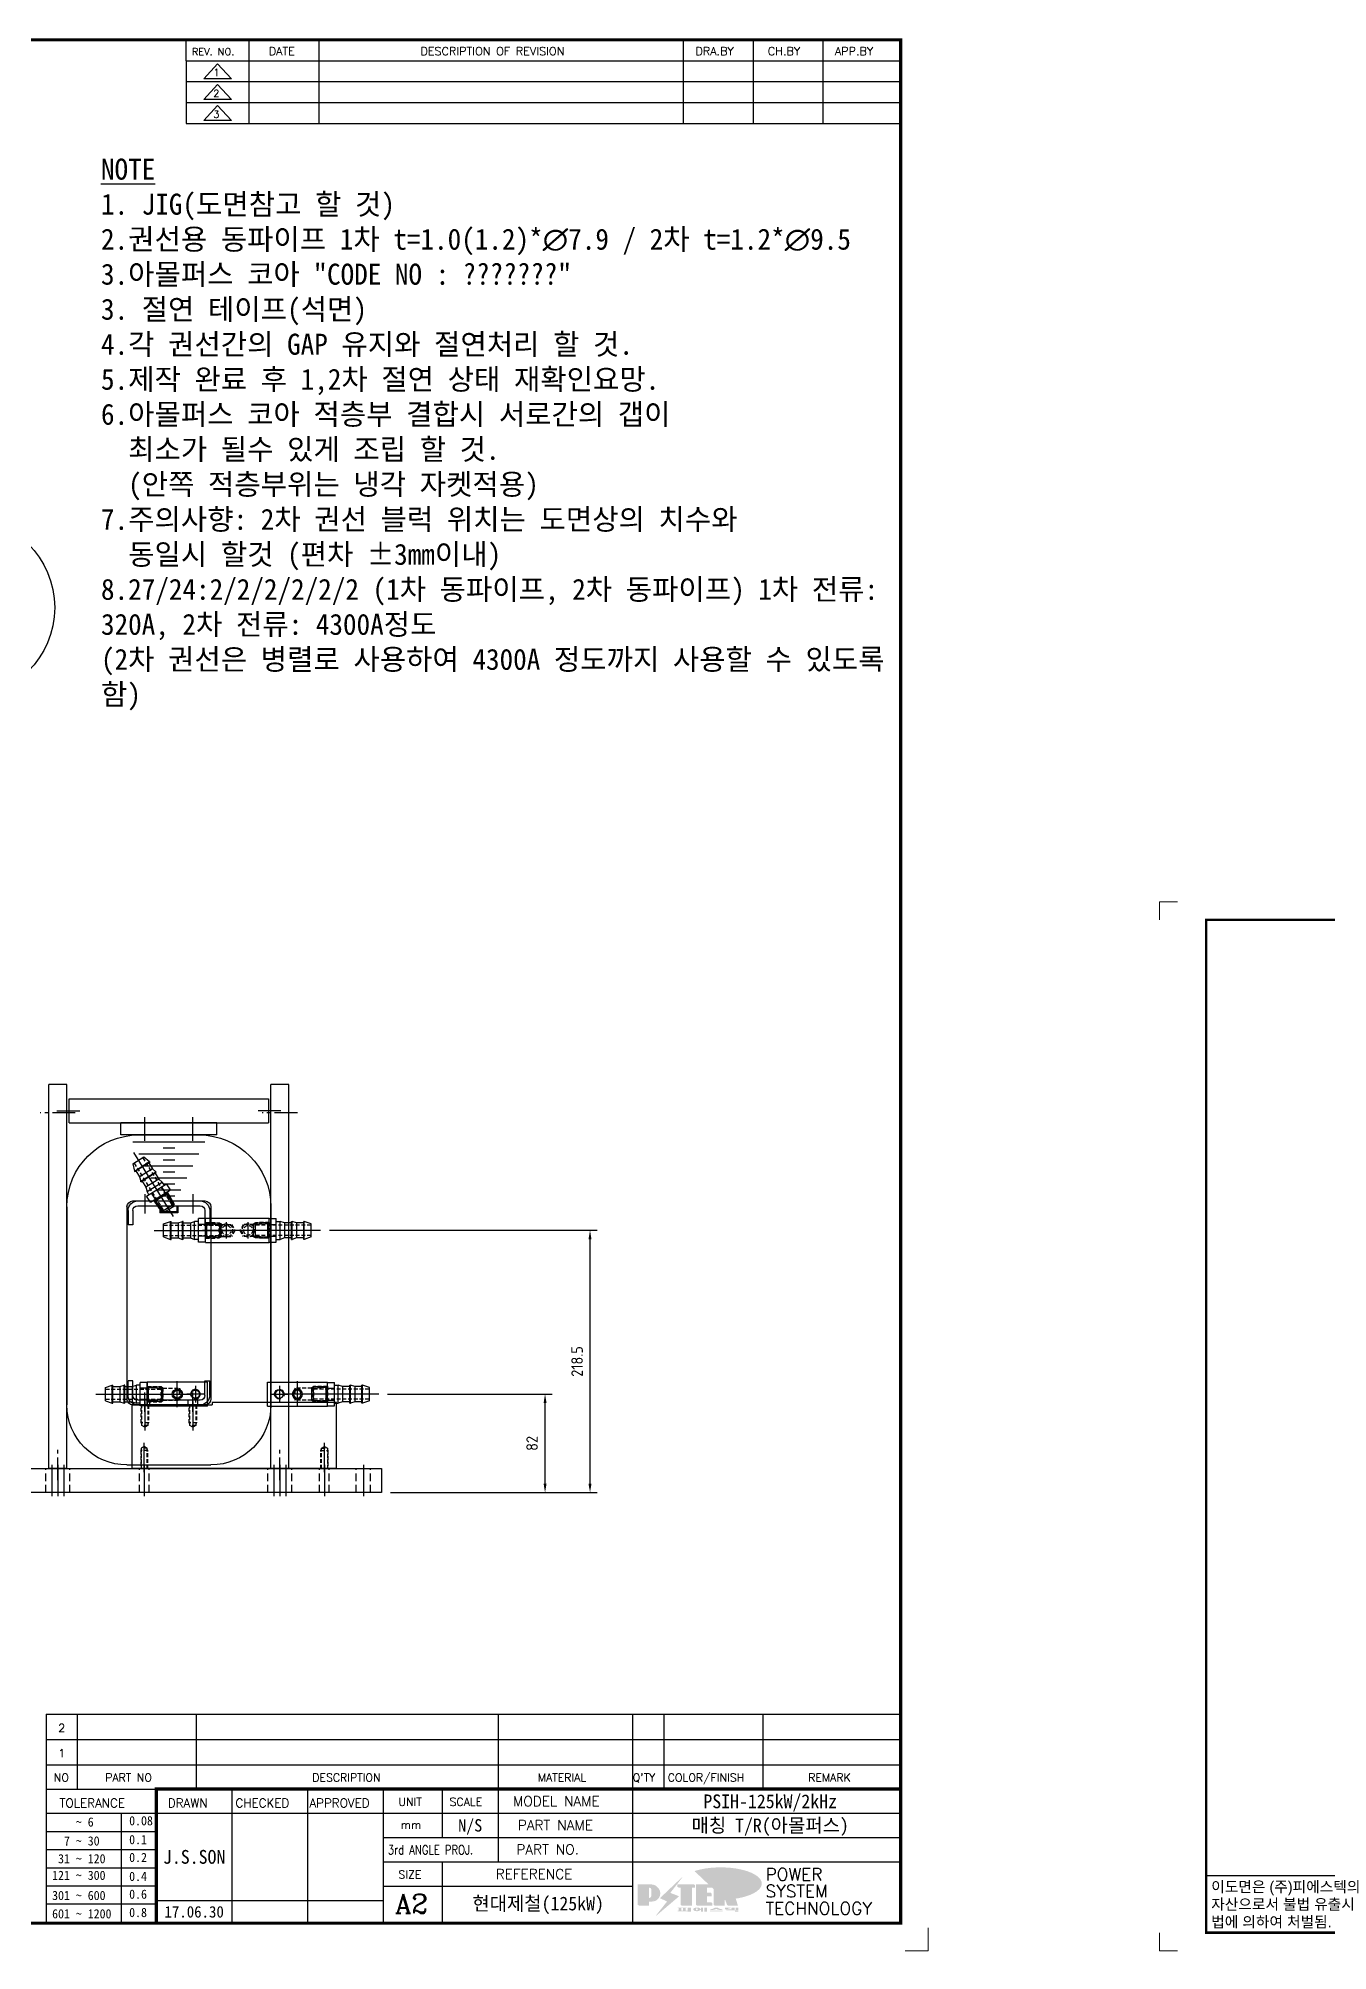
# Model space of a CAD drawing. Header units: millimetres. Extents: x 352 to 10586, y 0 to 3040.
# Drawn here: x 2484 to 3558, y 0 to 1593 of the extents above; entities that cross this region are included whole.
import ezdxf
from ezdxf.enums import TextEntityAlignment as Align

# ---------------------------------------------------------------- set-up
doc = ezdxf.new("R2010")
doc.units = ezdxf.units.MM
for name, pattern in [('CENTER', [50.8, 31.75, -6.35, 6.35, -6.35]), ('CENTER2', [28.575, 19.05, -3.175, 3.175, -3.175]), ('HIDDEN', [9.525, 6.35, -3.175]), ('HIDDEN2', [4.7625, 3.175, -1.5875]), ('HIDDENX2', [19.05, 12.7, -6.35])]:
    doc.linetypes.add(name, pattern=pattern)
for name, color, linetype in [('CENTER', 1, 'CENTER'), ('FORMAT-1', 7, 'Continuous'), ('line', 3, 'Continuous'), ('THIN', 3, 'Continuous')]:
    doc.layers.add(name, color=color, linetype=linetype)
doc.styles.add('h1', font='')
doc.styles.add('HAN', font='')
doc.styles.add('RC', font='ROMANC.SHX')
doc.styles.add('ROMANT', font='romant')
doc.styles.add('RT', font='ROMANT.SHX', dxfattribs={"oblique": 15})
doc.styles.get("Standard").update_dxf_attribs({"font": 'ISOCP.SHX', "bigfont": 'WHGTXT.SHX'})
doc.styles.get('h1').set_extended_font_data('New Gulim')
doc.styles.get('HAN').set_extended_font_data('GulimChe')
doc.dimstyles.new('PS-3', dxfattribs={"dimscale": 3, "dimtxt": 3.2, "dimasz": 2.5, "dimexe": 2, "dimexo": 2.5, "dimgap": 2, "dimtad": 1, "dimtoh": 1, "dimrnd": 0.05, "dimzin": 12, "dimdsep": 46, "dimtxsty": 'Standard', "dimcen": 0, "dimclrt": 2, "dimazin": 3, "dimtfac": 1, "dimtofl": 0, "dimtmove": 0, "dimatfit": 3, "dimfxl": 0, "dimtolj": 1, "dimtzin": 0, "dimarcsym": 0})

# ---------------------------------------------------------------- blocks, each defined once
blk = doc.blocks.new('t3')
for p, q in [((0, 15.88), (46.25, 15.88)), ((0, 15.88), (0, 0)), ((46.25, 15.88), (46.25, 0)), ((0, 0), (46.25, 0))]:
    blk.add_line(p, q)
at = {"color": 1, "style": 'h1'}
for s, p in [('이도면은 (주)피에스텍의', (1.4, 11.29)), ('자산으로서 불법 유출시', (1.4, 6.41)), ('법에 의하여 처벌됨.', (1.4, 1.52))]:
    blk.add_text(s, height=3, dxfattribs=at).set_placement(p)
blk = doc.blocks.new('new LOGO')
at = {"layer": 'line'}
h = blk.add_hatch(color=1, dxfattribs=at)
h.paths.add_polyline_path([(41.5, 16.4), (54.3, 16.4, 1), (54.3, 82.9), (0, 82.9), (0, -0.1), (41.5, -0.1)])
h.paths.add_polyline_path([(41.5, 27.9), (41.5, 71.9), (43.6, 71.9, -0.414214), (54.6, 60.9), (54.6, 38.9, -0.414214), (43.6, 27.9)], flags=16)
h.paths.add_polyline_path([(214.7, 71.9), (227.5, 71.9), (227.5, 82.9), (159.7, 82.9), (159.7, 71.9), (172.5, 71.9), (172.5, -0.1), (214.7, -0.1)])
h.paths.add_polyline_path([(276, 37.4), (294.8, 37.4), (294.8, 49.1), (276, 49.1), (276, 71.9), (294.8, 71.9), (294.8, 82.9), (234.5, 82.9), (234.5, -0.1), (297, -0.1), (297, 10.9), (276, 10.9)])
h.paths.add_polyline_path([(347.2, 35.2), (359.7, -0.1), (400.5, -0.1), (379.6, 66.8), (399.7, 82.9), (380.6, 82.9), (347.2, 61.6), (347.2, 82.9), (305.5, 82.9), (305.5, -0.1), (347.2, -0.1)])
h = blk.add_hatch(color=250, dxfattribs=at)
h.paths.add_polyline_path([(44.5, 69.4), (46.6, 69.4, -0.129793), (52, 68, 0.221832), (43.6, 71.9), (41.5, 71.9), (41.5, 27.9), (43.6, 27.9, 0.02048), (44.5, 28)], flags=17)
h.paths.add_polyline_path([(44.5, 13.9), (57.3, 13.9, 0.72362), (77.1, 73.9, -0.679777), (54.3, 16.4), (41.5, 16.4), (41.5, -0.1), (3, -0.1), (3, -2.6), (44.5, -2.6)])
h.paths.add_polyline_path([(117.9, 14.2), (71.5, -44.4), (77.1, -39.6), (120.8, 15.6), (92, 28.9), (173.3, 106), (177.5, 111.4), (89.1, 27.6)])
h.paths.add_polyline_path([(162.7, 71.9), (162.7, 69.4), (172.5, 69.4), (172.5, 71.9)], flags=17)
h.paths.add_polyline_path([(217.7, 69.4), (230.5, 69.4), (230.5, 80.4), (227.5, 80.4), (227.5, 71.9), (214.7, 71.9), (214.7, -0.1), (175.5, -0.1), (175.5, -2.6), (217.7, -2.6)])
h.paths.add_polyline_path([(297.8, 46.6), (294.8, 46.6), (294.8, 37.4), (276, 37.4), (276, 10.9), (279, 10.9), (279, 34.9), (297.8, 34.9)])
h.paths.add_polyline_path([(300, 8.4), (297, 8.4), (297, -0.1), (237.5, -0.1), (237.5, -2.6), (300, -2.6)])
h.paths.add_polyline_path([(297.8, 80.4), (294.8, 80.4), (294.8, 71.9), (276, 71.9), (276, 49.1), (279, 49.1), (279, 69.4), (297.8, 69.4)])
h.paths.add_polyline_path([(350.2, 80.4), (347.2, 80.4), (347.2, 61.6), (350.2, 63.5)])
h.paths.add_polyline_path([(350.2, 26.7), (347.2, 35.2), (347.2, -0.1), (308.5, -0.1), (308.5, -2.6), (350.2, -2.6)])
h.paths.add_polyline_path([(402.7, 80.4), (396.5, 80.4), (379.6, 66.8), (400.5, -0.1), (361.8, -0.1), (362.7, -2.6), (403.5, -2.6), (382.6, 64.3)])
blk.add_hatch(color=5, dxfattribs=at).paths.add_polyline_path([(166.3, 35), (131, 49), (180.4, 112.7), (92, 28.9), (120.8, 15.6), (74.4, -43)])
h = blk.add_hatch(color=253, dxfattribs=at)
edge = h.paths.add_edge_path()
edge.add_ellipse((333.9, 86.4), major_axis=(-165.9, 0), ratio=0.39426, start_angle=111.51268, end_angle=334.46902)
edge.add_ellipse((314.1, 81.2), major_axis=(-153.7, 0), ratio=0.40699, start_angle=121.30662, end_angle=327.74369, ccw=False)
edge.add_line((394, 27.8), (394.7, 25.6))
h = blk.add_hatch(color=250, dxfattribs=at)
edge = h.paths.add_edge_path()
edge.add_ellipse((237.8, -17.6), major_axis=(-14.3, 0), ratio=0.526336, start_angle=192.2456, end_angle=269.07481)
edge.add_line((238.1, -10.1), (237.6, -10.1))
edge.add_ellipse((237.8, -17.6), major_axis=(-14.3, 0), ratio=0.526336, start_angle=270.92519, end_angle=449.07481)
edge.add_line((237.6, -25.1), (238.1, -25.1))
edge.add_ellipse((237.8, -17.6), major_axis=(-14.3, 0), ratio=0.526336, start_angle=450.92519, end_angle=527.7544)
edge.add_line((251.7, -19.2), (254.1, -19.2))
edge.add_line((254.1, -19.2), (254.1, -27.1))
edge.add_line((254.1, -27.1), (263.1, -27.1))
edge.add_line((263.1, -27.1), (263.1, -10.1))
edge.add_line((263.1, -10.1), (254.1, -10.1))
edge.add_line((254.1, -10.1), (254.1, -16))
edge.add_line((254.1, -16), (251.7, -16))
h.paths.add_polyline_path([(241, -16.4), (241, -18.7, -1), (234.4, -18.7), (234.4, -16.4, -1)], flags=16)
h.paths.add_polyline_path([(278.2, -10.1), (268.1, -10.1), (268.1, -27.1), (278.2, -27.1)])
h.paths.add_polyline_path([(310.3, -10.1), (310.3, -11.1, -0.157169), (289.3, -17.5), (294, -19.9, 0.128407), (316.3, -15.9, 0.128407), (338.6, -19.9), (343.3, -17.5, -0.157169), (322.2, -11.1), (322.2, -10.1)])
h.paths.add_polyline_path([(342.1, -25.1), (342.1, -22.3), (290.4, -22.3), (290.4, -25.1)])
h.paths.add_polyline_path([(352, -10.1), (352, -16.2, 0.414214), (354, -18.2), (378.7, -18.2), (378.7, -19.6), (390.2, -19.6), (390.2, -10.1), (378.7, -10.1), (378.7, -13.6), (374.7, -13.6), (374.7, -15.1), (378.7, -15.1), (378.7, -16.2), (364.7, -16.2), (364.7, -15.1), (371.2, -15.1), (371.2, -13.6), (364.7, -13.6), (364.7, -12.6), (374.7, -12.6), (374.7, -10.1)])
h.paths.add_polyline_path([(393.8, -10.1), (393.8, -19.6), (405, -19.6), (405, -10.1)])
h.paths.add_polyline_path([(405, -27.1), (405, -20.9), (356.8, -20.9), (356.8, -23), (391.8, -23), (391.8, -27.1)])
h.paths.add_polyline_path([(200.4, -10.1), (200.4, -22.3), (193.2, -22.3), (193.2, -12.6), (196.6, -12.6), (196.6, -10.1), (161, -10.1), (161, -12.6), (164.5, -12.6), (164.5, -22.3), (161, -22.3), (161, -25.1), (200.4, -25.1), (200.4, -27.1), (213.9, -27.1), (213.9, -10.1)])
h.paths.add_polyline_path([(182, -12.6), (175.6, -12.6), (175.6, -22.3), (182, -22.3)], flags=17)
blk = doc.blocks.new('format-3')
at = {"color": 3, "lineweight": 9}
for p, q in [((0, 286.3), (0, 291.3)), ((5, 291.3), (0, 291.3)), ((414.5, 291.3), (419.5, 291.3)), ((419.5, 286.3), (419.5, 291.3)), ((0, 5), (0, 0)), ((5, 0), (0, 0)), ((414.5, 0), (419.5, 0)), ((419.5, 5), (419.5, 0))]:
    blk.add_line(p, q, dxfattribs=at)
at = {"color": 180}
for p, q in [((258.97, 281.75), (258.97, 286.3)), ((258.97, 281.75), (414.5, 281.75)), ((272.71, 281.75), (272.71, 286.3)), ((287.94, 281.75), (287.94, 286.3)), ((367.22, 281.75), (367.22, 286.3)), ((382.45, 281.75), (382.45, 286.3)), ((397.61, 281.75), (397.61, 286.3)), ((228.5, 39.49), (228.5, 5)), ((228.5, 39.49), (414.5, 39.49)), ((235.29, 39.49), (235.29, 34.21)), ((261.24, 34.21), (261.24, 39.49)), ((326.9, 39.49), (326.9, 34.21)), ((356.11, 39.49), (356.11, 34.21)), ((362.93, 39.49), (362.93, 34.21)), ((384.48, 39.49), (384.48, 34.21)), ((228.5, 34.21), (252.48, 34.21)), ((268.96, 5), (268.96, 34.21)), ((285.45, 5), (285.45, 34.21)), ((301.94, 5), (301.94, 34.21)), ((314.72, 34.21), (314.72, 23.65)), ((326.9, 34.21), (326.9, 18.37)), ((356.11, 34.21), (356.11, 5)), ((228.5, 28.93), (252.48, 28.93)), ((244.89, 5.23), (244.89, 28.93)), ((252.48, 28.93), (414.5, 28.93)), ((228.5, 24.98), (252.48, 24.98)), ((301.94, 23.65), (414.5, 23.65)), ((228.5, 21.03), (252.48, 21.03)), ((228.5, 17.08), (252.48, 17.08)), ((301.94, 18.37), (414.5, 18.37)), ((314.72, 18.37), (314.72, 5)), ((228.5, 13.13), (252.48, 13.13)), ((301.94, 13.09), (356.11, 13.09)), ((228.5, 9.18), (252.48, 9.18)), ((252.48, 9.95), (301.94, 9.95))]:
    blk.add_line(p, q, dxfattribs=at)
at = {"const_width": 0.7}
blk.add_lwpolyline([(252.48, 5), (252.48, 34.21), (414.5, 34.21)], dxfattribs=at)
at = {"layer": 'FORMAT-1', "const_width": 0.7}
blk.add_lwpolyline([(13, 5), (13, 286.3), (414.5, 286.3), (414.5, 5)], close=True, dxfattribs=at)
blk.add_blockref('t3', (13, 5))
at = {"xscale": 0.05400000000000027, "yscale": 0.05400000000000027, "zscale": 0.05400000000000027}
blk.add_blockref('new LOGO', (357.35, 8.65), dxfattribs=at)
at = {"color": 2}
for s, height, style, p in [('REV. NO.', 1.56, 'RC', (260.23, 282.95)), ('DATE', 1.788, 'RC', (276.95, 282.94)), ('DESCRIPTION OF REVISION', 1.7875, 'RC', (309.98, 282.94)), ('DRA.BY', 1.788, 'RC', (369.83, 282.94)), ('CH.BY', 1.788, 'RC', (385.59, 282.94)), ('APP.BY', 1.788, 'RC', (400.18, 282.94)), ('NO', 1.742, 'RC', (230.16, 35.83)), ('PART NO', 1.742, 'RC', (241.36, 35.83)), ('DESCRIPTION', 1.7424, 'RC', (286.43, 35.83)), ('MATERIAL', 1.742, 'RC', (335.52, 35.83)), ("Q'TY", 1.742, 'RC', (356.17, 35.83)), ('COLOR/FINISH', 1.7424, 'RC', (363.8, 35.83)), ('REMARK', 1.742, 'RC', (394.37, 35.83)), (' TOLERANCE', 1.9, 'RC', (230.11, 30.22)), ('DRAWN', 1.9, 'RC', (255, 30.22)), ('CHECKED', 1.9, 'RC', (269.71, 30.22)), ('APPROVED', 1.9, 'RC', (285.8, 30.22)), ('UNIT', 1.742, 'RC', (305.19, 30.55)), ('SCALE', 1.742, 'RC', (316.32, 30.55)), ('MODEL NAME', 2.178, 'RC', (330.12, 30.46)), ('    ~ 6', 2, 'HAN', (229.8, 26.03)), ('0.08', 2, 'HAN', (246.57, 26.31)), ('mm', 1.742, 'RC', (305.67, 25.56)), ('PART NAME', 2.178, 'RC', (331.17, 25.24)), ('  7 ~ 30', 2, 'HAN', (229.8, 21.91)), ('0.1', 2, 'HAN', (246.57, 22.2)), ('3rd ANGLE PROJ.', 1.7424, 'RC', (302.87, 19.97)), ('PART NO.', 2.178, 'RC', (332.84, 19.85)), ('121 ~ 300', 2, 'HAN', (229.8, 14.42)), (' 31 ~ 120', 2, 'HAN', (229.8, 18.04)), ('0.2', 2, 'HAN', (246.57, 18.32)), ('0.4', 2, 'HAN', (246.57, 14.2)), ('SIZE', 1.742, 'RC', (305.39, 14.71)), ('REFERENCE', 2.178, 'RC', (323.52, 14.69)), ('301 ~ 600', 2, 'HAN', (229.8, 10.04)), ('0.6', 2, 'HAN', (246.57, 10.32)), ('601 ~ 1200', 2, 'HAN', (229.8, 6.05)), ('0.8', 2, 'HAN', (246.57, 6.33))]:
    blk.add_text(s, height=height, dxfattribs=dict(at, style=style)).set_placement(p)
at = {"style": 'ROMANT'}
for s, p in [('POWER', (385.15, 13.96)), ('SYSTEM', (385.15, 10.31)), ('TECHNOLOGY', (385.15, 6.56))]:
    blk.add_text(s, height=2.7, dxfattribs=at).set_placement(p)
at = {"color": 2, "lineweight": 25, "style": 'RC'}
blk.add_text('A3', height=4.182, dxfattribs=at).set_placement((304.61, 7.14))
at = {"style": 'HAN'}
for tag, height, p in [('MODEL-NAME', 3, (386.1, 31.53)), ('SCALE', 2.7, (320.81, 26.29)), ('PART-NAME', 3, (386.1, 26.29)), ('PART-NO', 3, (386.1, 21.01)), ('DRA-BY', 3, (260.72, 19.44)), ('CH-BY', 3, (277.21, 19.44)), ('APP-BY', 3, (293.7, 19.44)), ('관련업체', 3, (333.52, 9.26)), ('DRA-DATE', 2.5, (260.72, 7.47)), ('CH-DATE', 2.5, (277.21, 7.47)), ('APP-DATE', 2.5, (293.7, 7.47))]:
    blk.add_attdef(tag, text='', height=height, dxfattribs=at).set_placement(p, align=Align.MIDDLE_CENTER)
blk = doc.blocks.new('no2')
at = {"color": 180}
for p, q in [((0, 5.5), (0, 0)), ((0, 5.5), (186, 5.5)), ((6.79, 5.5), (6.79, 0)), ((32.74, 0.11), (32.74, 5.5)), ((98.4, 5.5), (98.4, 0)), ((127.61, 5.5), (127.61, 0)), ((134.43, 5.5), (134.43, 0)), ((155.98, 5.5), (155.98, 0))]:
    blk.add_line(p, q, dxfattribs=at)
at = {"color": 2, "style": 'HAN'}
for tag, p in [('PART-NO', (19.76, 2.75)), ('MATERIAL', (111.38, 2.75)), ("Q'TY", (131.02, 2.75)), ('COLOR/FINISH', (145.2, 2.75)), ('REMARK', (170.76, 2.75))]:
    blk.add_attdef(tag, text='', height=2.9, dxfattribs=at).set_placement(p, align=Align.MIDDLE_CENTER)
blk.add_attdef('DESCRIPTION', text='', height=2.9, dxfattribs=at).set_placement((34.51, 2.75), align=Align.MIDDLE_LEFT)
at = {"color": 2, "style": 'RT', "oblique": 15}
blk.add_attdef('NO', text='', height=1.74, dxfattribs=at).set_placement((3.38, 2.51), align=Align.MIDDLE_CENTER)
blk = doc.blocks.new('re2')
at = {"color": 180}
for p, q in [((0, 0), (0, -4.55)), ((6.87, -0.64), (3.86, -3.91)), ((9.88, -3.91), (3.86, -3.91)), ((6.87, -0.64), (9.88, -3.91)), ((13.74, -4.55), (13.74, 0)), ((28.97, -4.55), (28.97, 0)), ((108.25, -4.55), (108.25, 0)), ((123.49, -4.55), (123.49, 0)), ((138.64, -4.55), (138.64, 0)), ((0, -4.55), (155.53, -4.55))]:
    blk.add_line(p, q, dxfattribs=at)
at = {"color": 2, "style": 'RC', "oblique": 15}
blk.add_attdef('REV.NO', text='', height=1.56, dxfattribs=at).set_placement((6.59, -2.56), align=Align.MIDDLE_CENTER)
blk.add_attdef('-1', text='', height=1.56, dxfattribs=at).set_placement((9.37, -1.66), align=Align.MIDDLE_LEFT)
at = {"color": 2, "style": 'HAN'}
for tag, p in [('REV.-DATE', (21.36, -2.28)), ('DRA.BY', (115.87, -2.28)), ('CH.BY', (131.07, -2.28)), ('APP.BY', (147.09, -2.28))]:
    blk.add_attdef(tag, text='', height=2.5, dxfattribs=at).set_placement(p, align=Align.MIDDLE_CENTER)
blk.add_attdef('DESCRIPTION-OF-REVISION', text='', height=2.5, dxfattribs=at).set_placement((31.61, -2.28), align=Align.MIDDLE_LEFT)
blk = doc.blocks.new('format-2')
at = {"color": 180}
for p, q in [((447.47, 411.45), (447.47, 416)), ((461.21, 411.45), (461.21, 416)), ((476.44, 411.45), (476.44, 416)), ((555.72, 411.45), (555.72, 416)), ((570.95, 411.45), (570.95, 416)), ((586.11, 411.45), (586.11, 416)), ((447.47, 411.45), (603, 411.45)), ((417, 40.49), (603, 40.49)), ((417, 40.49), (417, 6)), ((423.79, 40.49), (423.79, 35.21)), ((449.74, 35.21), (449.74, 40.49)), ((515.4, 40.49), (515.4, 35.21)), ((544.61, 40.49), (544.61, 35.21)), ((551.43, 40.49), (551.43, 35.21)), ((572.98, 40.49), (572.98, 35.21)), ((417, 35.21), (440.98, 35.21)), ((457.46, 6), (457.46, 35.21)), ((473.95, 6), (473.95, 35.21)), ((490.44, 6), (490.44, 35.21)), ((503.22, 35.21), (503.22, 24.65)), ((515.4, 35.21), (515.4, 19.37)), ((544.61, 35.21), (544.61, 6)), ((417, 29.93), (440.98, 29.93)), ((433.39, 6.23), (433.39, 29.93)), ((440.98, 29.93), (603, 29.93)), ((417, 25.98), (440.98, 25.98)), ((417, 22.03), (440.98, 22.03)), ((490.44, 24.65), (603, 24.65)), ((417, 18.08), (440.98, 18.08)), ((490.44, 19.37), (603, 19.37)), ((503.22, 19.37), (503.22, 6)), ((417, 14.13), (440.98, 14.13)), ((490.44, 14.09), (544.61, 14.09)), ((417, 10.18), (440.98, 10.18)), ((440.98, 10.95), (490.44, 10.95))]:
    blk.add_line(p, q, dxfattribs=at)
at = {"color": 3, "lineweight": 9}
for p in [(609, 5), (604, 0)]:
    blk.add_line(p, (609, 0), dxfattribs=at)
at = {"color": 7, "const_width": 0.7}
blk.add_lwpolyline([(440.98, 6), (440.98, 35.21), (603, 35.21)], dxfattribs=at)
at = {"layer": 'FORMAT-1', "color": 7, "const_width": 0.7}
blk.add_lwpolyline([(18, 6), (18, 416), (603, 416), (603, 6)], close=True, dxfattribs=at)
at = {"xscale": 0.05400000000008731, "yscale": 0.05400000000008731, "zscale": 0.05400000000008731}
blk.add_blockref('new LOGO', (545.79, 9.96), dxfattribs=at)
at = {"color": 2}
for s, height, style, p in [('REV. NO.', 1.56, 'RC', (448.73, 412.65)), ('DATE', 1.788, 'RC', (465.45, 412.64)), ('DESCRIPTION OF REVISION', 1.7875, 'RC', (498.48, 412.64)), ('DRA.BY', 1.788, 'RC', (558.33, 412.64)), ('CH.BY', 1.788, 'RC', (574.09, 412.64)), ('APP.BY', 1.788, 'RC', (588.68, 412.64)), ('NO', 1.742, 'RC', (418.66, 36.83)), ('PART NO', 1.742, 'RC', (429.86, 36.83)), ('DESCRIPTION', 1.7424, 'RC', (474.93, 36.83)), ('MATERIAL', 1.742, 'RC', (524.02, 36.83)), ("Q'TY", 1.742, 'RC', (544.67, 36.83)), ('COLOR/FINISH', 1.7424, 'RC', (552.3, 36.83)), ('REMARK', 1.742, 'RC', (582.87, 36.83)), ('MODEL NAME', 2.178, 'RC', (518.62, 31.46)), (' TOLERANCE', 1.9, 'RC', (418.61, 31.22)), ('0.08', 2, 'HAN', (435.07, 27.31)), ('DRAWN', 1.9, 'RC', (443.5, 31.22)), ('CHECKED', 1.9, 'RC', (458.21, 31.22)), ('APPROVED', 1.9, 'RC', (474.3, 31.22)), ('UNIT', 1.742, 'RC', (493.69, 31.55)), ('SCALE', 1.742, 'RC', (504.82, 31.55)), ('    ~ 6', 2, 'HAN', (418.3, 27.03)), ('0.1', 2, 'HAN', (435.07, 23.2)), ('mm', 1.742, 'RC', (494.17, 26.56)), ('PART NAME', 2.178, 'RC', (519.67, 26.24)), (' 31 ~ 120', 2, 'HAN', (418.3, 19.04)), ('  7 ~ 30', 2, 'HAN', (418.3, 22.91)), ('0.2', 2, 'HAN', (435.07, 19.32)), ('PART NO.', 2.178, 'RC', (519.34, 20.96)), ('121 ~ 300', 2, 'HAN', (418.3, 15.42)), ('0.4', 2, 'HAN', (435.07, 15.2)), ('SIZE', 1.742, 'RC', (493.69, 15.72)), ('REFERENCE', 2.178, 'RC', (514.84, 15.61)), ('301 ~ 600', 2, 'HAN', (418.3, 11.04)), ('0.6', 2, 'HAN', (435.07, 11.32)), ('601 ~ 1200', 2, 'HAN', (418.3, 7.05)), ('0.8', 2, 'HAN', (435.07, 7.33))]:
    blk.add_text(s, height=height, dxfattribs=dict(at, style=style)).set_placement(p)
at = {"color": 2, "style": 'RC', "width": 0.8}
blk.add_text('3rd ANGLE PROJ.', height=2, dxfattribs=at).set_placement((491.37, 20.97))
at = {"style": 'ROMANT'}
for s, p in [('POWER', (573.59, 15.27)), ('SYSTEM', (573.59, 11.63)), ('TECHNOLOGY', (573.59, 7.87))]:
    blk.add_text(s, height=2.7, dxfattribs=at).set_placement(p)
at = {"color": 2, "lineweight": 30, "style": 'RC'}
blk.add_text('A2', height=4.182, dxfattribs=at).set_placement((492.93, 8.17))
at = {"style": 'HAN'}
for tag, height, p in [('MODEL-NAME', 3, (574.6, 32.53)), ('SCALE', 2.7, (509.31, 27.29)), ('PART-NAME', 3, (574.6, 27.29)), ('DRA-BY', 3, (449.22, 20.44)), ('CH-BY', 3, (465.71, 20.44)), ('APP-BY', 3, (482.2, 20.44)), ('PART-NO', 3, (574.6, 22.01)), ('DRA-DATE', 2.5, (449.22, 8.48)), ('CH-DATE', 2.5, (465.71, 8.48)), ('APP-DATE', 2.5, (482.2, 8.48)), ('관련업체명', 3, (524.09, 10.29))]:
    blk.add_attdef(tag, text='', height=height, dxfattribs=at).set_placement(p, align=Align.MIDDLE_CENTER)
blk = doc.blocks.new('4dffdf')
at = {"color": 1, "linetype": 'CENTER', "ltscale": 3}
blk.add_line((-45168.3, 5581.9), (-45168.3, 5519.1), dxfattribs=at)
for p, q in [((-45173.8, 5574.1), (-45175.8, 5568.4)), ((-45175.8, 5568.4), (-45175.8, 5567.9)), ((-45175.8, 5568.4), (-45160.8, 5568.4)), ((-45175.8, 5567.9), (-45160.8, 5567.9)), ((-45174.6, 5561.9), (-45175.8, 5558.3)), ((-45174.6, 5567.9), (-45174.6, 5561.9)), ((-45162, 5561.9), (-45174.6, 5561.9)), ((-45173.8, 5574.1), (-45162.8, 5574.1)), ((-45162.8, 5574.1), (-45160.8, 5568.4)), ((-45162, 5567.9), (-45162, 5561.9)), ((-45162, 5561.9), (-45160.8, 5558.3)), ((-45160.8, 5568.4), (-45160.8, 5567.9)), ((-45175.8, 5558.3), (-45160.8, 5558.3)), ((-45175.8, 5557.8), (-45175.8, 5558.3)), ((-45175.8, 5557.8), (-45160.8, 5557.8)), ((-45175.8, 5557.8), (-45160.8, 5557.8)), ((-45174.6, 5551.8), (-45175.8, 5548.2)), ((-45175.8, 5548.2), (-45160.8, 5548.2)), ((-45175.8, 5545.1), (-45175.8, 5548.2)), ((-45174.6, 5557.8), (-45174.6, 5551.8)), ((-45162, 5551.8), (-45174.6, 5551.8)), ((-45162, 5557.8), (-45162, 5551.8)), ((-45162, 5551.8), (-45160.8, 5548.2)), ((-45160.8, 5557.8), (-45160.8, 5558.3)), ((-45160.8, 5545.1), (-45160.8, 5548.2)), ((-45178.1, 5539.1), (-45178.1, 5545.1)), ((-45178.1, 5545.1), (-45158.5, 5545.1)), ((-45178.1, 5539.1), (-45158.5, 5539.1)), ((-45174.3, 5527.4), (-45174.8, 5539.1)), ((-45174.8, 5539.1), (-45161.8, 5539.1)), ((-45173.2, 5539.1), (-45173.2, 5545.1)), ((-45163.4, 5539.1), (-45163.4, 5545.1)), ((-45161.8, 5539.1), (-45162.3, 5527.4)), ((-45158.5, 5539.1), (-45158.5, 5545.1)), ((-45174.3, 5527.4), (-45173.2, 5526.1)), ((-45162.3, 5527.4), (-45174.3, 5527.4)), ((-45173.2, 5526.1), (-45163.3, 5526.1)), ((-45163.3, 5526.1), (-45162.3, 5527.4))]:
    blk.add_line(p, q)
at = {"color": 2, "linetype": 'HIDDEN2'}
for p, q in [((-45172.7, 5574.1), (-45172.5, 5573.9)), ((-45172.5, 5573.9), (-45172.5, 5526.1)), ((-45163.8, 5574.1), (-45164, 5573.9)), ((-45164, 5573.9), (-45164, 5526.1))]:
    blk.add_line(p, q, dxfattribs=at)
at = {"color": 3}
for p, q in [((-45174.8, 5539.1), (-45173.7, 5538.1)), ((-45174.7, 5538.1), (-45161.8, 5538.1)), ((-45173.2, 5526.1), (-45173.7, 5538.1)), ((-45162.8, 5538.1), (-45163.3, 5526.1)), ((-45162.8, 5538.1), (-45161.8, 5539.1))]:
    blk.add_line(p, q, dxfattribs=at)
blk = doc.blocks.new('A$C266A0906')
at = {"color": 1}
for p, q in [((0, -20), (0, 0)), ((50, 0), (0, 0)), ((50, -20), (50, 0)), ((50, -20), (0, -20))]:
    blk.add_line(p, q, dxfattribs=at)
at = {"color": 1, "linetype": 'CENTER', "ltscale": 3}
for p, q in [((25, -20.7), (25, 0.7)), ((-5.3, -10), (15.1, -10)), ((14.3, -10), (35.7, -10)), ((47, -10), (33, -10)), ((40, -3), (40, -17))]:
    blk.add_line(p, q, dxfattribs=at)
at = {"color": 2, "linetype": 'HIDDEN2'}
for p, q in [((0, -3.4), (0, -16.6)), ((0.9, -4.3), (0, -3.4)), ((0, -16.6), (0.9, -15.7)), ((0.9, -15.7), (0.9, -4.3)), ((13, -4.6), (0.9, -4.3)), ((0.9, -15.7), (13, -15.4)), ((11.4, -16.3), (11.4, -3.7)), ((13, -4.6), (13, -15.4)), ((13, -5), (26.8, -5)), ((13, -15), (26.8, -15)), ((26.8, -5), (29.4, -10)), ((26.8, -15), (26.8, -5)), ((29.4, -10), (26.8, -15))]:
    blk.add_line(p, q, dxfattribs=at)
for points in [[(0, -3.4), (11.4, -3.7), (13, -4.6)], [(0, -16.6), (11.4, -16.3), (13, -15.4)]]:
    blk.add_lwpolyline(points, dxfattribs=at)
at = {"color": 1}
for radius in [4.25, 3.25]:
    blk.add_circle((25, -10), radius, dxfattribs=at)
at = {"color": 3}
blk.add_circle((40, -10), 3.4, dxfattribs=at)
blk.add_arc((40, -10), 4, 250.3438, 203.5291)
blk = doc.blocks.new('A$C36E22663')
at = {"linetype": 'CENTER', "ltscale": 3}
for p, q in [((-20.5, 0), (37.9, 0)), ((0, -6.7), (0, 6.7)), ((18, -6.7), (18, 6.7))]:
    blk.add_line(p, q, dxfattribs=at)
at = {"color": 1}
for p, q in [((-17.5, -10), (-17.5, 10)), ((35.5, 10), (-17.5, 10)), ((35.5, -10), (35.5, 10)), ((35.5, -10), (-17.5, -10))]:
    blk.add_line(p, q, dxfattribs=at)
at = {"color": 2, "linetype": 'HIDDEN2'}
for p, q in [((-17.5, 6.6), (-17.5, -6.6)), ((-16.6, 5.7), (-17.5, 6.6)), ((-16.6, -5.7), (-16.6, 5.7)), ((-4.5, 5.4), (-16.6, 5.7)), ((-6.1, -6.3), (-6.1, 6.3)), ((-4.5, 5.4), (-4.5, -5.4)), ((-4.5, 5), (4.2, 5)), ((4.2, 5), (6.8, 0)), ((6.8, 0), (4.2, -5)), ((13.8, 5), (11.2, 0)), ((11.2, 0), (13.8, -5)), ((22.5, 5), (13.8, 5)), ((22.5, 5.4), (34.6, 5.7)), ((22.5, 5.4), (22.5, -5.4)), ((24.1, -6.3), (24.1, 6.3)), ((34.6, 5.7), (35.5, 6.6)), ((34.6, -5.7), (34.6, 5.7)), ((35.5, 6.6), (35.5, -6.6)), ((-17.5, -6.6), (-16.6, -5.7)), ((-16.6, -5.7), (-4.5, -5.4)), ((-4.5, -5), (4.2, -5)), ((22.5, -5), (13.8, -5)), ((34.6, -5.7), (22.5, -5.4)), ((35.5, -6.6), (34.6, -5.7))]:
    blk.add_line(p, q, dxfattribs=at)
for points in [[(-17.5, 6.6), (-6.1, 6.3), (-4.5, 5.4)], [(35.5, 6.6), (24.1, 6.3), (22.5, 5.4)], [(-17.5, -6.6), (-6.1, -6.3), (-4.5, -5.4)], [(35.5, -6.6), (24.1, -6.3), (22.5, -5.4)]]:
    blk.add_lwpolyline(points, dxfattribs=at)
for centre, radius in [((0, 0), 5.25), ((0, 0), 3.9), ((18, 0), 5.25), ((18, 0), 3.9)]:
    blk.add_circle(centre, radius, dxfattribs=at)
blk = doc.blocks.new('*D418')
at = {"color": 0, "linetype": 'ByBlock', "lineweight": -2}
for p, q in [((2775, 463.8), (2912.1, 463.8)), ((2906.1, 389.2), (2906.1, 456.3)), ((2777.3, 381.7), (2912.1, 381.7))]:
    blk.add_line(p, q, dxfattribs=at)
at = {"color": 0}
for points in [[(2904.9, 456.3), (2907.4, 456.3), (2906.1, 463.8)], [(2904.9, 389.2), (2907.4, 389.2), (2906.1, 381.7)]]:
    blk.add_solid(points, dxfattribs=at)
at = {"layer": 'Defpoints', "color": 0}
for p in [(2767.5, 463.8, 11433), (2906.1, 463.8), (2769.8, 381.7, 11433)]:
    blk.add_point(p, dxfattribs=at)
at = {"color": 2, "insert": (2895.3, 422.7), "char_height": 9.6, "attachment_point": 5, "rotation": 90}
blk.add_mtext('\\A1;82', dxfattribs=at)
blk = doc.blocks.new('*D419')
at = {"color": 0, "linetype": 'ByBlock', "lineweight": -2}
for p, q in [((2726.5, 600.3), (2949.6, 600.3)), ((2943.6, 389.2), (2943.6, 592.8)), ((2777.3, 381.7), (2949.6, 381.7))]:
    blk.add_line(p, q, dxfattribs=at)
at = {"color": 0}
for points in [[(2942.3, 592.8), (2944.8, 592.8), (2943.6, 600.3)], [(2942.3, 389.2), (2944.8, 389.2), (2943.6, 381.7)]]:
    blk.add_solid(points, dxfattribs=at)
at = {"layer": 'Defpoints', "color": 0}
for p in [(2719, 600.3, 11433), (2943.6, 600.3), (2769.8, 381.7, 11433)]:
    blk.add_point(p, dxfattribs=at)
at = {"color": 2, "insert": (2932.8, 491), "char_height": 9.6, "attachment_point": 5, "rotation": 90}
blk.add_mtext('\\A1;218.5', dxfattribs=at)
blk = doc.blocks.new('A$C238C1013')
at = {"color": 3}
for p, q in [((25, 275), (-25, 275)), ((-85, 215), (-85, 50)), ((-35, 215), (-35, 55)), ((30, 220), (-30, 220)), ((35, 215), (35, 55)), ((85, 215), (85, 50)), ((30, 50), (-30, 50)), ((35, 0), (-35, 0))]:
    blk.add_line(p, q, dxfattribs=at)
for p, q in [((-30, 268.9), (30, 268.9)), ((-25, 258.9), (25, 258.9)), ((-4.9, 263.9), (4.9, 263.9)), ((-20, 248.9), (20, 248.9)), ((-4.9, 253.9), (4.9, 253.9)), ((-4.9, 243.9), (4.9, 243.9)), ((-15, 238.9), (15, 238.9)), ((-10, 228.9), (10, 228.9)), ((-4.9, 238.9), (4.9, 238.9)), ((-4.9, 233.9), (4.9, 233.9)), ((-4.9, 223.9), (4.9, 223.9))]:
    blk.add_line(p, q)
for centre, radius, start, end in [((-25, 215), 60, 90, 180), ((25, 215), 60, 0, 90), ((-30, 215), 5, 90, 180), ((30, 215), 5, 0, 90), ((-35, 50), 50, 180, 270), ((-30, 55), 5, 180, 270), ((30, 55), 5, 270, 0), ((35, 50), 50, 270, 0)]:
    blk.add_arc(centre, radius, start, end, dxfattribs=at)
blk = doc.blocks.new('A$C015E3AE6')
at = {"color": 2}
for p, q in [((296.5, 0), (-23.5, 0)), ((-23.5, -15), (-23.5, 0)), ((296.5, -15), (296.5, 0)), ((296.5, -15), (-23.5, -15))]:
    blk.add_line(p, q, dxfattribs=at)
at = {"color": 1, "linetype": 'CENTER2'}
for p, q in [((0, -22), (0, 7.3)), ((306.2, -7.5), (279, -7.5))]:
    blk.add_line(p, q, dxfattribs=at)
blk = doc.blocks.new('A$C49AE74BF')
at = {"color": 1, "linetype": 'CENTER2'}
for p, q in [((-176.3, 0), (-155.7, 0)), ((10.3, 0), (-10.3, 0))]:
    blk.add_line(p, q, dxfattribs=at)
at = {"color": 2}
for p, q in [((-166, 10), (-166, -10)), ((0, 10), (-166, 10)), ((0, -10), (0, 10)), ((0, -10), (-166, -10))]:
    blk.add_line(p, q, dxfattribs=at)
blk = doc.blocks.new('A$C2B783560')
at = {"color": 2}
for p, q in [((-10, -40), (-10, 40)), ((0, 40), (-10, 40)), ((0, -40), (0, 40)), ((0, -40), (-10, -40))]:
    blk.add_line(p, q, dxfattribs=at)
at = {"color": 1, "linetype": 'CENTER', "ltscale": 3}
for p, q in [((4.8, 20), (-14.8, 20)), ((4.8, -20), (-14.8, -20))]:
    blk.add_line(p, q, dxfattribs=at)
blk = doc.blocks.new('A$C6B4276F8')
at = {"color": 6}
for p, q in [((8, 34), (20, 34)), ((20, 30), (20, 34)), ((0, 26), (0, -26)), ((4, 26), (4, -26)), ((8, 30), (20, 30)), ((8, -30), (20, -30)), ((20, -30), (20, -34)), ((8, -34), (20, -34))]:
    blk.add_line(p, q, dxfattribs=at)
for centre, radius, start, end in [((8, 26), 8, 90, 180), ((8, 26), 4, 90, 180), ((8, -26), 8, 180, 270), ((8, -26), 4, 180, 270)]:
    blk.add_arc(centre, radius, start, end, dxfattribs=at)
at = {"layer": 'CENTER', "linetype": 'CENTER', "ltscale": 3}
for p, q in [((-5.6, 20), (10.5, 20)), ((-5.6, -20), (10.5, -20))]:
    blk.add_line(p, q, dxfattribs=at)
blk = doc.blocks.new('A$C0A524AFD')
at = {"color": 250, "linetype": 'CENTER', "ltscale": 3}
blk.add_line((29.6, 50.4), (-3.5, -3), dxfattribs=at)
at = {"color": 250, "linetype": 'HIDDEN2'}
for p, q in [((21.8, 45.9), (-3.4, 5.2)), ((29, 41.4), (3.8, 0.8)), ((21.7, 46.1), (21.8, 45.9)), ((29.3, 41.5), (29, 41.4))]:
    blk.add_line(p, q, dxfattribs=at)
at = {"color": 250}
for p, q in [((11.5, 33.2), (8.4, 28.1)), ((10.5, 33.9), (10.8, 34.3)), ((23.3, 25.9), (10.5, 33.9)), ((23.3, 25.9), (10.5, 33.9)), ((13.7, 36.7), (10.8, 34.3)), ((23.5, 26.4), (10.8, 34.3)), ((16.8, 41.8), (13.7, 36.7)), ((13.7, 36.7), (24.4, 30)), ((16.1, 42.8), (15.8, 42.4)), ((28.6, 34.5), (15.8, 42.4)), ((20.8, 46.7), (16.1, 42.8)), ((28.8, 34.9), (16.1, 42.8)), ((30.2, 40.9), (20.8, 46.7)), ((27.5, 35.1), (24.4, 30)), ((28.8, 34.9), (28.6, 34.5)), ((30.2, 40.9), (28.8, 34.9)), ((1.5, 17.5), (-4.3, 7.2)), ((1.9, 16.1), (-4, 5.6)), ((-1.3, 19.2), (1.9, 24.3)), ((15.4, 8.9), (-1.3, 19.2)), ((12, 9.8), (1, 16.6)), ((1.9, 16.1), (1.5, 17.5)), ((12.6, 10.6), (1.5, 17.5)), ((18.6, 14), (1.9, 24.3)), ((2.9, 16.6), (6, 21.7)), ((3.8, 23.1), (5.5, 25.7)), ((8.4, 28.1), (5.5, 25.7)), ((18.2, 17.8), (5.5, 25.7)), ((8.4, 28.1), (19.1, 21.5)), ((11.2, 11.5), (14.4, 16.6)), ((16.6, 15.2), (18.2, 17.8)), ((19.1, 21.5), (18.2, 17.8)), ((22.2, 26.6), (19.1, 21.5)), ((23.3, 25.9), (23.5, 26.4)), ((24.4, 30), (23.5, 26.4)), ((-7.5, 6), (-7.5, 0)), ((-7.5, 0), (7.5, 0)), ((-6.5, 5), (-6.5, 1)), ((-6.5, 1), (6.5, 1)), ((-4, 5.6), (-4.3, 7.2)), ((-4.3, 7.2), (5.9, 0.9)), ((4.4, 0.4), (-4, 5.6)), ((4.4, 0.4), (11.1, 10.3)), ((5.9, 0.9), (4.4, 0.4)), ((5.9, 0.9), (12.6, 10.6)), ((6.5, 5), (6.5, 1)), ((7.5, 6), (7.5, 0)), ((12.6, 10.6), (11.1, 10.3)), ((15.4, 8.9), (18.6, 14))]:
    blk.add_line(p, q, dxfattribs=at)
blk = doc.blocks.new('A$C285810D7')
at = {"color": 2}
for p, q in [((-160, 0), (-160, 53)), ((-160, 53), (-93.5, 53)), ((10, 55), (-93.5, 55)), ((-93.5, 55), (-93.5, 53)), ((10, 0), (10, 55)), ((10, 0), (-160, 0))]:
    blk.add_line(p, q, dxfattribs=at)
at = {"color": 2, "linetype": 'HIDDEN2'}
for p, q in [((-146.5, 38), (-152.5, 38)), ((-147, 36), (-152, 36)), ((-106.5, 38), (-112.5, 38)), ((-107, 36), (-112, 36)), ((-147.5, 17), (-152.5, 17)), ((-2.5, 17), (2.5, 17)), ((-147, 15), (-153, 15)), ((-3, 15), (3, 15))]:
    blk.add_line(p, q, dxfattribs=at)
for points in [[(-147, 53), (-147, 36), (-149.5, 34.6), (-152, 36), (-152, 53)], [(-107, 53), (-107, 36), (-109.5, 34.6), (-112, 36), (-112, 53)], [(-147.5, 0), (-147.5, 17), (-150, 18.4), (-152.5, 17), (-152.5, 0)], [(-2.5, 0), (-2.5, 17), (0, 18.4), (2.5, 17), (2.5, 0)]]:
    blk.add_lwpolyline(points, dxfattribs=at)
at = {"layer": 'CENTER'}
for p, q in [((-149.5, 56), (-149.5, 31.6)), ((-109.5, 56), (-109.5, 31.6)), ((-150, -3), (-150, 21.4)), ((0, -3), (0, 21.4))]:
    blk.add_line(p, q, dxfattribs=at)
at = {"layer": 'THIN', "color": 2, "linetype": 'HIDDEN2'}
for points in [[(-152, 37.1), (-152.5, 38), (-152.5, 53)], [(-146.5, 53), (-146.5, 38), (-147, 37.1)], [(-112, 37.1), (-112.5, 38), (-112.5, 53)], [(-106.5, 53), (-106.5, 38), (-107, 37.1)], [(-152.5, 15.9), (-153, 15), (-153, 0)], [(-147, 0), (-147, 15), (-147.5, 15.9)], [(-3, 0), (-3, 15), (-2.5, 15.9)], [(2.5, 15.9), (3, 15), (3, 0)]]:
    blk.add_lwpolyline(points, dxfattribs=at)
blk = doc.blocks.new('A$C640E6636')
at = {"color": 6}
for p, q in [((8, 34), (20, 34)), ((20, 30), (20, 34)), ((0, 26), (0, -26)), ((4, 26), (4, -26)), ((8, 30), (20, 30)), ((8, -30), (20, -30)), ((20, -30), (20, -34)), ((8, -34), (20, -34))]:
    blk.add_line(p, q, dxfattribs=at)
at = {"color": 2, "linetype": 'HIDDENX2'}
for p, q in [((0, 24), (4, 24)), ((0, 16), (4, 16)), ((0, -16), (4, -16)), ((0, -24), (4, -24))]:
    blk.add_line(p, q, dxfattribs=at)
at = {"color": 6}
for centre, radius, start, end in [((8, 26), 8, 90, 180), ((8, 26), 4, 90, 180), ((8, -26), 8, 180, 270), ((8, -26), 4, 180, 270)]:
    blk.add_arc(centre, radius, start, end, dxfattribs=at)
at = {"layer": 'CENTER', "linetype": 'CENTER', "ltscale": 3}
for p, q in [((-5.6, 20), (10.5, 20)), ((-5.6, -20), (10.5, -20))]:
    blk.add_line(p, q, dxfattribs=at)
blk = doc.blocks.new('A$C0D737D2C')
at = {"color": 1, "linetype": 'CENTER'}
for p, q in [((-23, -15), (3, -15)), ((-23, -47.5), (3, -47.5)), ((-23, -79.5), (3, -79.5)), ((-23, -84.5), (3, -84.5)), ((-23, -89.5), (3, -89.5)), ((-23, -197.5), (3, -197.5)), ((-23, -264.5), (3, -264.5)), ((-23, -269.5), (3, -269.5)), ((-23, -274.5), (3, -274.5)), ((-23, -299.5), (3, -299.5))]:
    blk.add_line(p, q, dxfattribs=at)
at = {"color": 2, "linetype": 'HIDDEN'}
for p, q in [((0, -9), (-20, -9)), ((0, -21), (-20, -21)), ((0, -43.5), (-20, -43.5)), ((0, -51.5), (-20, -51.5)), ((0, -74.5), (-20, -74.5)), ((0, -94.5), (-20, -94.5)), ((0, -193.5), (-20, -193.5)), ((0, -201.5), (-20, -201.5)), ((0, -259.5), (-20, -259.5)), ((0, -279.5), (-20, -279.5)), ((0, -293.5), (-20, -293.5)), ((0, -305.5), (-20, -305.5))]:
    blk.add_line(p, q, dxfattribs=at)
at = {"color": 32}
blk.add_lwpolyline([(-20, 0), (0, 0), (0, -314.5), (-20, -314.5)], close=True, dxfattribs=at)

msp = doc.modelspace()

# ---------------------------------------------------------------- linework, layer by layer
msp.add_circle((2422.628, 1119.065, -0.009), 74.999)

# ---------------------------------------------------------------- block references
for name, p, xscale, yscale, zscale, values in [('format-2', (894.533, 0, 0.001), 3.827250000000276, 3.827250000000276, 3.827250000000276, {'관련업체명': '현대제철(125kW)', 'SCALE': 'N/S', 'PART-NAME': '매칭 T/R(아몰퍼스)', 'MODEL-NAME': 'PSIH-125kW/2kHz', 'DRA-BY': 'J.S.SON', 'DRA-DATE': '17.06.30'}), ('format-3', (3417.858, 0, 0.001), 3, 3, 3, {'DRA-DATE': '06.05.10', 'DRA-BY': 'H.G.KIM', 'MODEL-NAME': 'PSIH-125kW/2kHz', 'PART-NAME': '아몰퍼스 코아', 'PART-NO': 'LFE00003', 'SCALE': '1/1', '관련업체': '현대제철(125kW)'})]:
    msp.add_blockref(name, p, dxfattribs=dict(xscale=xscale, yscale=yscale, zscale=zscale)).add_auto_attribs(values)
ref = msp.add_blockref('re2', (2607.097, 1574.722, 0.001), dxfattribs=dict(xscale=3.827250000000276, yscale=3.827250000000276, zscale=3.827250000000276))
ref.add_attrib('REV.NO', '1', dxfattribs={"color": 2, "height": 5.971, "style": 'RC'}).set_placement((2632.312, 1564.935, 0.001), align=Align.MIDDLE_CENTER)
ref = msp.add_blockref('re2', (2607.097, 1557.308, 0.001), dxfattribs=dict(xscale=3.827250000000276, yscale=3.827250000000276, zscale=3.827250000000276))
ref.add_attrib('REV.NO', '2', dxfattribs={"color": 2, "height": 5.971, "style": 'RC'}).set_placement((2632.312, 1547.521, 0.001), align=Align.MIDDLE_CENTER)
ref = msp.add_blockref('re2', (2607.097, 1539.894, 0.001), dxfattribs=dict(xscale=3.827250000000276, yscale=3.827250000000276, zscale=3.827250000000276))
ref.add_attrib('REV.NO', '3', dxfattribs={"color": 2, "height": 5.971, "style": 'RC'}).set_placement((2632.312, 1530.107, 0.001), align=Align.MIDDLE_CENTER)
at = {"xscale": -1}
for name, p, rotation in [('A$C015E3AE6', (2492.787, 698.247, -0.009), 90), ('A$C015E3AE6', (2677.787, 698.247, -0.009), 90), ('A$C2B783560', (2592.787, 679.747, -0.009), 90), ('A$C6B4276F8', (2592.787, 624.747, -0.009), 90), ('4dffdf', (-2862.846, 45768.518, -0.009), 270), ('A$C640E6636', (2592.787, 454.747, -0.009), 270), ('4dffdf', (-2814.346, 45632.022, -0.009), 270)]:
    msp.add_blockref(name, p, dxfattribs=dict(at, rotation=rotation))
for name, p in [('A$C49AE74BF', (2509.768, 699.747, -0.009)), ('A$C238C1013', (2592.787, 404.747, -0.009)), ('A$C0A524AFD', (2592.787, 614.747, -0.009)), ('A$C36E22663', (2658.787, 600.243, 11432.975)), ('A$C266A0906', (2724.787, 473.747, -0.009))]:
    msp.add_blockref(name, p, dxfattribs=at)
for name, p, rotation in [('4dffdf', (8162.421, 45768.514, -0.009), 90.00000000000001), ('4dffdf', (8113.921, 45632.018, -0.009), 90.00000000000001), ('A$C0D737D2C', (2769.787, 381.747, -0.009), 270)]:
    msp.add_blockref(name, p, dxfattribs=dict(rotation=rotation))
for name, p in [('A$C266A0906', (2574.787, 473.743, -0.009)), ('A$C285810D7', (2722.287, 401.747, -0.009))]:
    msp.add_blockref(name, p)
ref = msp.add_blockref('no2', (2490.496, 176.031, 0.001), dxfattribs=dict(xscale=3.827250000000276, yscale=3.827250000000276, zscale=3.827250000000276))
ref.add_attrib('NO', '2', dxfattribs={"color": 2, "height": 6.659, "style": 'RT'}).set_placement((2503.45, 185.626, 0.001), align=Align.MIDDLE_CENTER)
ref = msp.add_blockref('no2', (2490.496, 154.982, 0.001), dxfattribs=dict(xscale=3.827250000000276, yscale=3.827250000000276, zscale=3.827250000000276))
ref.add_attrib('NO', '1', dxfattribs={"color": 2, "height": 6.659, "style": 'RT'}).set_placement((2503.45, 164.576, 0.001), align=Align.MIDDLE_CENTER)

# ---------------------------------------------------------------- texts
at = {"color": 2, "insert": (2536.187, 1522.339, 0.001), "char_height": 17.5, "attachment_point": 1, "style": 'HAN'}
msp.add_mtext_dynamic_manual_height_columns('{\\L\\PNOTE\\P}1. JIG(도면참고 할 것)\\P2.권선용 동파이프 1차 t=1.0(1.2)*{\\fISOCPEUR|b0|i0|c0|p34;∅}7.9 / 2차 t=1.2*{\\fISOCPEUR|b0|i0|c0|p34;∅}9.5\\P3.아몰퍼스 코아 "CODE NO : {\\C1;???????"\\P}3. 절연 테이프(석면)\\P4.각 권선간의 GAP 유지와 절연처리 할 것.\\P5.제작 완료 후 1,2차 절연 상태 재확인요망.\\P6.아몰퍼스 코아 적층부 결합시 서로간의 갭이\\P  최소가 될수 있게 조립 할 것.\\P  (안쪽 적층부위는 냉각 자켓적용)\\P7.주의사향: 2차 권선 블럭 위치는 도면상의 치수와\\P  동일시 할것 (편차 ±3mm이내)\\P8.27/24:2/2/2/2/2/2 (1차 동파이프, 2차 동파이프) 1차 전류: 320A, 2차 전류: 4300A정도\\P(2차 권선은 병렬로 사용하여 4300A 정도까지 사용할 수 있도록 함)', width=651.49628, gutter_width=769.295, heights=[0], dxfattribs=at)

# ---------------------------------------------------------------- dimensions: what is measured, and where the dimension line sits
for base, p2, picture, middle in [((2943.557, 600.251, -11432.993), (2719.027, 600.251, -0.009), '*D419', (2932.756, 490.999, -11432.993)), ((2906.131, 463.751, -11432.993), (2767.527, 463.751, -0.009), '*D418', (2895.33, 422.749, -11432.993))]:
    dim = msp.add_linear_dim(base=base, p1=(2769.787, 381.747, -0.009), p2=p2, angle=90, dimstyle='PS-3', override={"dimarcsym": 1})
    dim.commit()
    dim.dimension.update_dxf_attribs({"geometry": picture, "text_midpoint": middle})

doc.saveas('drawing.dxf')
